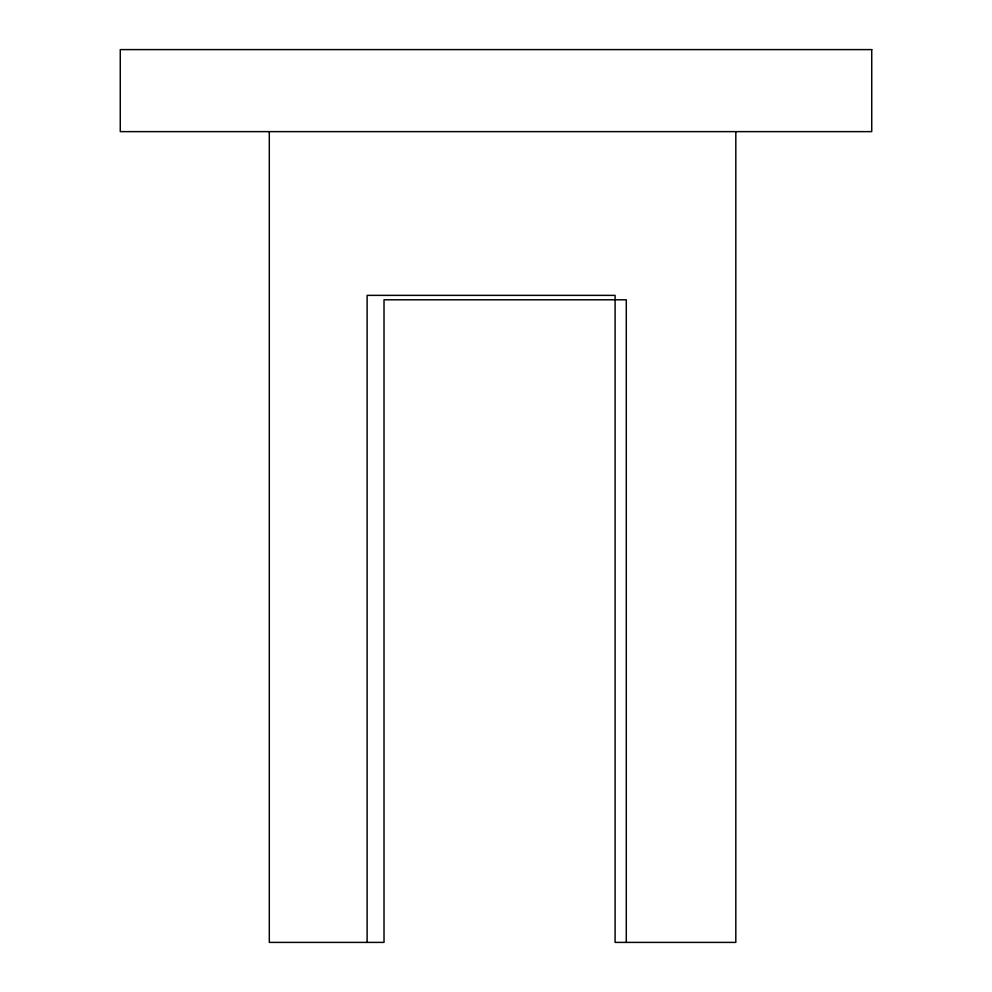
<?xml version="1.0" encoding="UTF-8"?>
<svg xmlns="http://www.w3.org/2000/svg" width="992" height="992" viewBox="0 0 992 992"><rect width="100%" height="100%" fill="white"/><g stroke="black" fill="none" stroke-linecap="round" stroke-linejoin="round"><path stroke-width="1.49" d="M735.816 131.626L735.816 942.4L615.09 942.4L615.09 295.368L367.114 295.368L367.114 942.4M626.287 942.4L626.287 299.795L384.016 299.795L384.016 942.4L269.303 942.4L269.303 131.626M871.732 49.6L120.268 49.6L120.268 131.626L871.732 131.626L871.732 49.6"/></g></svg>
